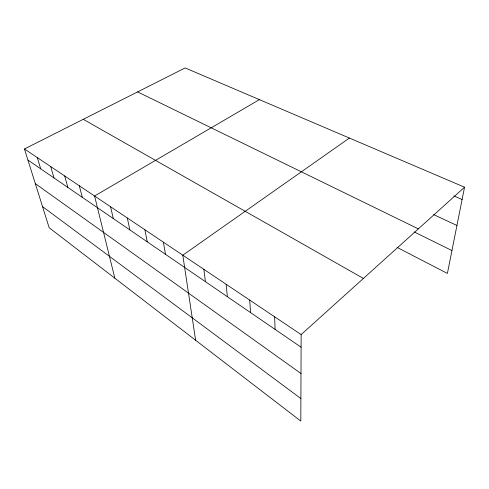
<?xml version="1.0" encoding="UTF-8"?>
<svg xmlns="http://www.w3.org/2000/svg" width="489" height="489" viewBox="0 0 489 489"><rect width="100%" height="100%" fill="white"/><g stroke="black" fill="none" stroke-linecap="round" stroke-linejoin="round"><path stroke-width="0.73" d="M464.55 187.214L301.145 334.592L300.808 421.072L49.169 227.74L24.45 148.968L185.142 67.928L464.55 187.214L447.398 273.418L397.092 247.397M349.397 138.051L182.788 255.191L195.618 340.258M259.396 99.628L94.573 196.01L114.854 278.21M453.829 195.893L462.099 199.53M433.688 214.628L456.94 225.472M137.598 91.908L418.358 228.883M414.14 231.908L451.946 250.545M83.264 119.31L363.406 278.443M24.45 148.968L301.145 334.592M27.94 160.086L301.096 347.221M35.33 183.65L300.992 373.517M42.537 206.621L300.894 398.553M37.298 157.592L40.691 168.821M50.697 166.578L53.986 177.929M64.682 175.961L67.849 187.428M79.291 185.765L82.329 197.348M110.563 206.743L113.289 218.552M127.323 217.984L129.86 229.909M144.903 229.775L147.238 241.81M163.369 242.165L165.471 254.304M203.876 269.341L205.423 281.676M226.144 284.28L227.361 296.707M249.702 300.081L250.545 312.587M274.659 316.823L275.081 329.397"/></g></svg>
